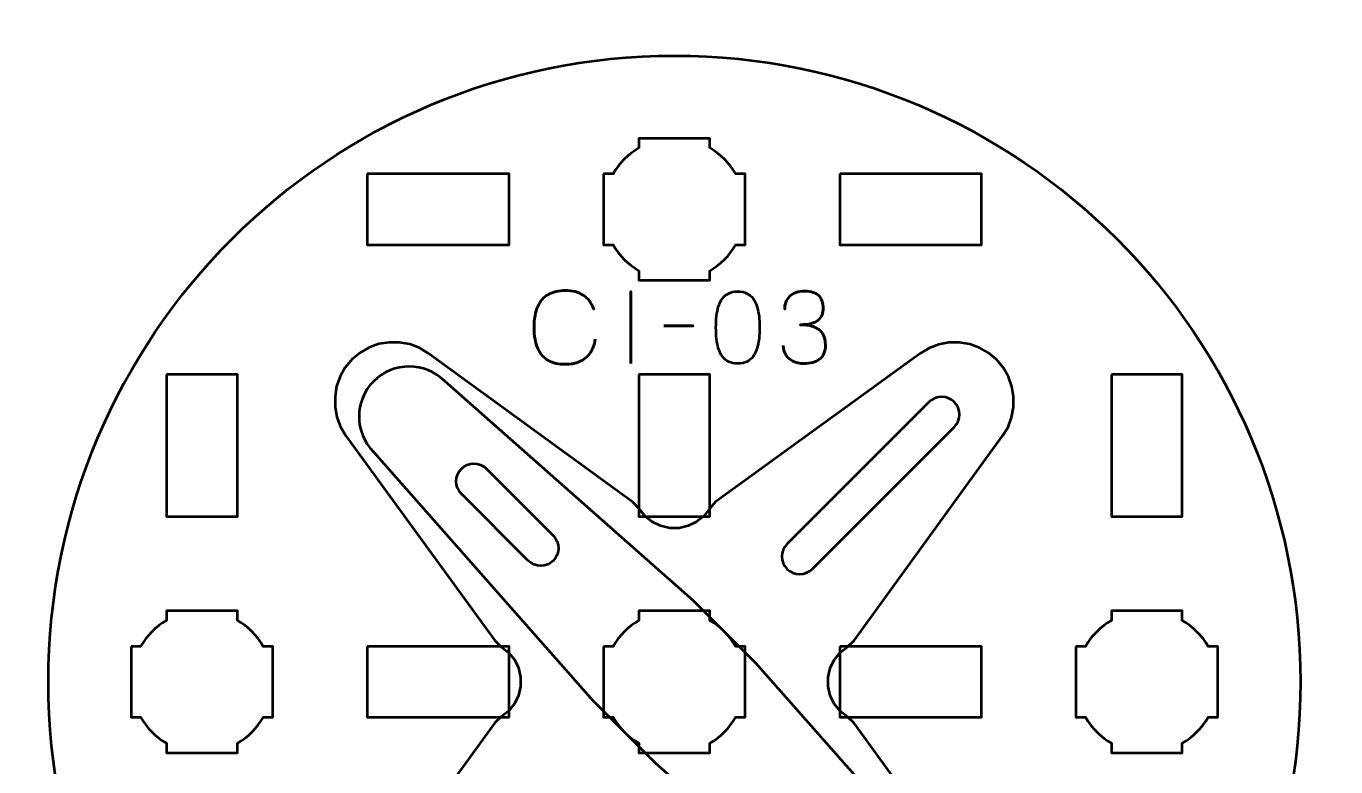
# Model space of a CAD drawing. Header units: centimetres. Extents: x -21 to 0, y -29.7 to 0.
# Drawn here: x -17.14 to -11.6, y -14.81 to -11.67 of the extents above; entities that cross this region are included whole.
import ezdxf

# ---------------------------------------------------------------- set-up
doc = ezdxf.new("R2010")
doc.units = ezdxf.units.CM
doc.header["$MEASUREMENT"] = 0
doc.layers.add('Layer 1', color=7, linetype='Continuous')

msp = doc.modelspace()

# ---------------------------------------------------------------- linework, layer by layer
at = {"layer": 'Layer 1', "color": 3, "lineweight": 53}
msp.add_ellipse((-14.40001, -14.44997), major_axis=(0, 2.65), ratio=1, dxfattribs=at)
at = {"layer": 'Layer 1', "color": 1, "lineweight": 53}
msp.add_open_spline([(-21.00003, -29.19995), (-21.00003, -29.19995), (-21.00003, -2.29992), (-21.00003, -2.29992), (-21.00003, -2.29992), (-21.00003, -2.21709), (-20.93286, -2.14992), (-20.85003, -2.14992), (-20.85003, -2.14992), (-20.7672, -2.14992), (-20.70003, -2.08275), (-20.70003, -1.99992), (-20.70003, -1.99992), (-20.70003, -1.91709), (-20.7672, -1.84992), (-20.85003, -1.84992), (-20.85003, -1.84992), (-20.93286, -1.84992), (-21.00003, -1.78275), (-21.00003, -1.69992), (-21.00003, -1.69992), (-21.00003, -1.61709), (-20.93286, -1.54992), (-20.85003, -1.54992), (-20.85003, -1.54992), (-20.7672, -1.54992), (-20.70003, -1.48275), (-20.70003, -1.39992), (-20.70003, -1.39992), (-20.70003, -1.31709), (-20.7672, -1.24992), (-20.85003, -1.24992), (-20.85003, -1.24992), (-20.93286, -1.24992), (-21.00003, -1.18275), (-21.00003, -1.09992), (-21.00003, -1.09992), (-21.00003, -1.09992), (-21.00003, -0.49992), (-21.00003, -0.49992), (-21.00003, -0.49992), (-21.00003, -0.22295), (-20.77694, 0.00004), (-20.49994, 0.00004), (-20.49994, 0.00004), (-20.49994, 0.00004), (-0.50008, 0.00004), (-0.50008, 0.00004), (-0.50008, 0.00004), (-0.22294, 0.00004), (0.00002, -0.22295), (0.00002, -0.49992), (0.00002, -0.49992), (0.00002, -0.49992), (0.00002, -29.19995), (0.00002, -29.19995), (0.00002, -29.19995), (0.00002, -29.47695), (-0.22294, -29.70004), (-0.50008, -29.70004), (-0.50008, -29.70004), (-0.50008, -29.70004), (-20.49994, -29.70004), (-20.49994, -29.70004), (-20.49994, -29.70004), (-20.77694, -29.70004), (-21.00003, -29.47695), (-21.00003, -29.19995)], degree=3, knots=[0, 0, 0, 0, 0.0588235, 0.0588235, 0.0588235, 0.0588235, 0.1176471, 0.1176471, 0.1176471, 0.1176471, 0.1764706, 0.1764706, 0.1764706, 0.1764706, 0.2352941, 0.2352941, 0.2352941, 0.2352941, 0.2941176, 0.2941176, 0.2941176, 0.2941176, 0.3529412, 0.3529412, 0.3529412, 0.3529412, 0.4117647, 0.4117647, 0.4117647, 0.4117647, 0.4705882, 0.4705882, 0.4705882, 0.4705882, 0.5294118, 0.5294118, 0.5294118, 0.5294118, 0.5882353, 0.5882353, 0.5882353, 0.5882353, 0.6470588, 0.6470588, 0.6470588, 0.6470588, 0.7058824, 0.7058824, 0.7058824, 0.7058824, 0.7647059, 0.7647059, 0.7647059, 0.7647059, 0.8235294, 0.8235294, 0.8235294, 0.8235294, 0.8823529, 0.8823529, 0.8823529, 0.8823529, 0.9411765, 0.9411765, 0.9411765, 0.9411765, 1, 1, 1, 1], dxfattribs=at)
at = {"layer": 'Layer 1', "lineweight": 53}
for points, knots in [([(-14.70001, -12.29991), (-14.70001, -12.29991), (-14.65981, -12.29991), (-14.65981, -12.29991), (-14.65981, -12.29991), (-14.63348, -12.25439), (-14.59552, -12.21646), (-14.55001, -12.19013), (-14.55001, -12.19013), (-14.55001, -12.19013), (-14.55001, -12.14991), (-14.55001, -12.14991), (-14.55001, -12.14991), (-14.55001, -12.14991), (-14.25001, -12.14991), (-14.25001, -12.14991), (-14.25001, -12.14991), (-14.25001, -12.14991), (-14.25001, -12.1901), (-14.25001, -12.1901), (-14.25001, -12.1901), (-14.20448, -12.21643), (-14.16649, -12.25438), (-14.14013, -12.29991), (-14.14013, -12.29991), (-14.14013, -12.29991), (-14.10001, -12.29991), (-14.10001, -12.29991), (-14.10001, -12.29991), (-14.10001, -12.29991), (-14.10001, -12.44533), (-14.10001, -12.44533), (-14.10001, -12.44533), (-14.10001, -12.44533), (-14.09995, -12.44998), (-14.09995, -12.44998), (-14.09995, -12.44998), (-14.09995, -12.44998), (-14.10001, -12.45462), (-14.10001, -12.45462), (-14.10001, -12.45462), (-14.10001, -12.45462), (-14.10001, -12.59991), (-14.10001, -12.59991), (-14.10001, -12.59991), (-14.10001, -12.59991), (-14.14008, -12.59991), (-14.14008, -12.59991), (-14.14008, -12.59991), (-14.16643, -12.64548), (-14.20443, -12.68349), (-14.25001, -12.70985), (-14.25001, -12.70985), (-14.25001, -12.70985), (-14.25001, -12.74991), (-14.25001, -12.74991), (-14.25001, -12.74991), (-14.25001, -12.74991), (-14.39329, -12.74991), (-14.39329, -12.74991), (-14.39329, -12.74991), (-14.39329, -12.74991), (-14.39996, -12.74999), (-14.39996, -12.74999), (-14.39996, -12.74999), (-14.39996, -12.74999), (-14.40664, -12.74991), (-14.40664, -12.74991), (-14.40664, -12.74991), (-14.40664, -12.74991), (-14.55001, -12.74991), (-14.55001, -12.74991), (-14.55001, -12.74991), (-14.55001, -12.74991), (-14.55001, -12.70981), (-14.55001, -12.70981), (-14.55001, -12.70981), (-14.59555, -12.68345), (-14.63353, -12.64546), (-14.65986, -12.59991), (-14.65986, -12.59991), (-14.65986, -12.59991), (-14.70001, -12.59991), (-14.70001, -12.59991), (-14.70001, -12.59991), (-14.70001, -12.59991), (-14.70001, -12.29991), (-14.70001, -12.29991)], [0, 0, 0, 0, 0.0454545, 0.0454545, 0.0454545, 0.0454545, 0.0909091, 0.0909091, 0.0909091, 0.0909091, 0.1363636, 0.1363636, 0.1363636, 0.1363636, 0.1818182, 0.1818182, 0.1818182, 0.1818182, 0.2272727, 0.2272727, 0.2272727, 0.2272727, 0.2727273, 0.2727273, 0.2727273, 0.2727273, 0.3181818, 0.3181818, 0.3181818, 0.3181818, 0.3636364, 0.3636364, 0.3636364, 0.3636364, 0.4090909, 0.4090909, 0.4090909, 0.4090909, 0.4545455, 0.4545455, 0.4545455, 0.4545455, 0.5, 0.5, 0.5, 0.5, 0.5454545, 0.5454545, 0.5454545, 0.5454545, 0.5909091, 0.5909091, 0.5909091, 0.5909091, 0.6363636, 0.6363636, 0.6363636, 0.6363636, 0.6818182, 0.6818182, 0.6818182, 0.6818182, 0.7272727, 0.7272727, 0.7272727, 0.7272727, 0.7727273, 0.7727273, 0.7727273, 0.7727273, 0.8181818, 0.8181818, 0.8181818, 0.8181818, 0.8636364, 0.8636364, 0.8636364, 0.8636364, 0.9090909, 0.9090909, 0.9090909, 0.9090909, 0.9545455, 0.9545455, 0.9545455, 0.9545455, 1, 1, 1, 1]), ([(-15.7, -12.2999), (-15.7, -12.2999), (-15.09999, -12.2999), (-15.09999, -12.2999), (-15.09999, -12.2999), (-15.09999, -12.2999), (-15.09999, -12.5999), (-15.09999, -12.5999), (-15.09999, -12.5999), (-15.09999, -12.5999), (-15.7, -12.5999), (-15.7, -12.5999), (-15.7, -12.5999), (-15.7, -12.5999), (-15.7, -12.2999), (-15.7, -12.2999)], [0, 0, 0, 0, 0.25, 0.25, 0.25, 0.25, 0.5, 0.5, 0.5, 0.5, 0.75, 0.75, 0.75, 0.75, 1, 1, 1, 1]), ([(-13.69993, -12.2999), (-13.69993, -12.2999), (-13.09993, -12.2999), (-13.09993, -12.2999), (-13.09993, -12.2999), (-13.09993, -12.2999), (-13.09993, -12.5999), (-13.09993, -12.5999), (-13.09993, -12.5999), (-13.09993, -12.5999), (-13.69993, -12.5999), (-13.69993, -12.5999), (-13.69993, -12.5999), (-13.69993, -12.5999), (-13.69993, -12.2999), (-13.69993, -12.2999)], [0, 0, 0, 0, 0.25, 0.25, 0.25, 0.25, 0.5, 0.5, 0.5, 0.5, 0.75, 0.75, 0.75, 0.75, 1, 1, 1, 1]), ([(-16.54998, -13.14988), (-16.54998, -13.14988), (-16.24998, -13.14988), (-16.24998, -13.14988), (-16.24998, -13.14988), (-16.24998, -13.14988), (-16.24998, -13.74989), (-16.24998, -13.74989), (-16.24998, -13.74989), (-16.24998, -13.74989), (-16.54998, -13.74989), (-16.54998, -13.74989), (-16.54998, -13.74989), (-16.54998, -13.74989), (-16.54998, -13.14988), (-16.54998, -13.14988)], [0, 0, 0, 0, 0.25, 0.25, 0.25, 0.25, 0.5, 0.5, 0.5, 0.5, 0.75, 0.75, 0.75, 0.75, 1, 1, 1, 1]), ([(-14.55005, -13.14988), (-14.55005, -13.14988), (-14.25005, -13.14988), (-14.25005, -13.14988), (-14.25005, -13.14988), (-14.25005, -13.14988), (-14.25005, -13.74989), (-14.25005, -13.74989), (-14.25005, -13.74989), (-14.25005, -13.74989), (-14.55005, -13.74989), (-14.55005, -13.74989), (-14.55005, -13.74989), (-14.55005, -13.74989), (-14.55005, -13.14988), (-14.55005, -13.14988)], [0, 0, 0, 0, 0.25, 0.25, 0.25, 0.25, 0.5, 0.5, 0.5, 0.5, 0.75, 0.75, 0.75, 0.75, 1, 1, 1, 1]), ([(-12.54995, -13.14988), (-12.54995, -13.14988), (-12.24994, -13.14988), (-12.24994, -13.14988), (-12.24994, -13.14988), (-12.24994, -13.14988), (-12.24994, -13.74989), (-12.24994, -13.74989), (-12.24994, -13.74989), (-12.24994, -13.74989), (-12.54995, -13.74989), (-12.54995, -13.74989), (-12.54995, -13.74989), (-12.54995, -13.74989), (-12.54995, -13.14988), (-12.54995, -13.14988)], [0, 0, 0, 0, 0.25, 0.25, 0.25, 0.25, 0.5, 0.5, 0.5, 0.5, 0.75, 0.75, 0.75, 0.75, 1, 1, 1, 1]), ([(-13.81664, -13.97267), (-13.84592, -14.00195), (-13.89342, -14.00195), (-13.9227, -13.97267), (-13.9227, -13.97267), (-13.95198, -13.94338), (-13.95198, -13.89588), (-13.9227, -13.8666), (-13.9227, -13.8666), (-13.9227, -13.8666), (-13.32166, -13.26556), (-13.32166, -13.26556), (-13.32166, -13.26556), (-13.29238, -13.23628), (-13.24488, -13.23628), (-13.21559, -13.26556), (-13.21559, -13.26556), (-13.18631, -13.29484), (-13.18631, -13.34234), (-13.21559, -13.37163), (-13.21559, -13.37163), (-13.21559, -13.37163), (-13.81664, -13.97267), (-13.81664, -13.97267)], [0, 0, 0, 0, 0.1666667, 0.1666667, 0.1666667, 0.1666667, 0.3333333, 0.3333333, 0.3333333, 0.3333333, 0.5, 0.5, 0.5, 0.5, 0.6666667, 0.6666667, 0.6666667, 0.6666667, 0.8333333, 0.8333333, 0.8333333, 0.8333333, 1, 1, 1, 1]), ([(-15.1955, -13.54841), (-15.22478, -13.51913), (-15.27229, -13.51913), (-15.30157, -13.54841), (-15.30157, -13.54841), (-15.33085, -13.57769), (-15.33085, -13.62519), (-15.30157, -13.65447), (-15.30157, -13.65447), (-15.30157, -13.65447), (-15.01872, -13.93732), (-15.01872, -13.93732), (-15.01872, -13.93732), (-14.98944, -13.9666), (-14.94194, -13.9666), (-14.91266, -13.93732), (-14.91266, -13.93732), (-14.88338, -13.90804), (-14.88338, -13.86053), (-14.91266, -13.83125), (-14.91266, -13.83125), (-14.91266, -13.83125), (-15.1955, -13.54841), (-15.1955, -13.54841)], [0, 0, 0, 0, 0.1666667, 0.1666667, 0.1666667, 0.1666667, 0.3333333, 0.3333333, 0.3333333, 0.3333333, 0.5, 0.5, 0.5, 0.5, 0.6666667, 0.6666667, 0.6666667, 0.6666667, 0.8333333, 0.8333333, 0.8333333, 0.8333333, 1, 1, 1, 1]), ([(-16.70001, -14.29991), (-16.70001, -14.29991), (-16.65981, -14.29991), (-16.65981, -14.29991), (-16.65981, -14.29991), (-16.63348, -14.25439), (-16.59552, -14.21646), (-16.55001, -14.19013), (-16.55001, -14.19013), (-16.55001, -14.19013), (-16.55001, -14.14991), (-16.55001, -14.14991), (-16.55001, -14.14991), (-16.55001, -14.14991), (-16.25001, -14.14991), (-16.25001, -14.14991), (-16.25001, -14.14991), (-16.25001, -14.14991), (-16.25001, -14.1901), (-16.25001, -14.1901), (-16.25001, -14.1901), (-16.20448, -14.21643), (-16.16649, -14.25438), (-16.14013, -14.29991), (-16.14013, -14.29991), (-16.14013, -14.29991), (-16.10001, -14.29991), (-16.10001, -14.29991), (-16.10001, -14.29991), (-16.10001, -14.29991), (-16.10001, -14.44533), (-16.10001, -14.44533), (-16.10001, -14.44533), (-16.10001, -14.44533), (-16.09995, -14.44998), (-16.09995, -14.44998), (-16.09995, -14.44998), (-16.09995, -14.44998), (-16.10001, -14.45462), (-16.10001, -14.45462), (-16.10001, -14.45462), (-16.10001, -14.45462), (-16.10001, -14.59991), (-16.10001, -14.59991), (-16.10001, -14.59991), (-16.10001, -14.59991), (-16.14008, -14.59991), (-16.14008, -14.59991), (-16.14008, -14.59991), (-16.16643, -14.64548), (-16.20443, -14.68349), (-16.25001, -14.70985), (-16.25001, -14.70985), (-16.25001, -14.70985), (-16.25001, -14.74991), (-16.25001, -14.74991), (-16.25001, -14.74991), (-16.25001, -14.74991), (-16.39329, -14.74991), (-16.39329, -14.74991), (-16.39329, -14.74991), (-16.39329, -14.74991), (-16.39996, -14.74999), (-16.39996, -14.74999), (-16.39996, -14.74999), (-16.39996, -14.74999), (-16.40664, -14.74991), (-16.40664, -14.74991), (-16.40664, -14.74991), (-16.40664, -14.74991), (-16.55001, -14.74991), (-16.55001, -14.74991), (-16.55001, -14.74991), (-16.55001, -14.74991), (-16.55001, -14.70981), (-16.55001, -14.70981), (-16.55001, -14.70981), (-16.59555, -14.68345), (-16.63353, -14.64546), (-16.65986, -14.59991), (-16.65986, -14.59991), (-16.65986, -14.59991), (-16.70001, -14.59991), (-16.70001, -14.59991), (-16.70001, -14.59991), (-16.70001, -14.59991), (-16.70001, -14.29991), (-16.70001, -14.29991)], [0, 0, 0, 0, 0.0454545, 0.0454545, 0.0454545, 0.0454545, 0.0909091, 0.0909091, 0.0909091, 0.0909091, 0.1363636, 0.1363636, 0.1363636, 0.1363636, 0.1818182, 0.1818182, 0.1818182, 0.1818182, 0.2272727, 0.2272727, 0.2272727, 0.2272727, 0.2727273, 0.2727273, 0.2727273, 0.2727273, 0.3181818, 0.3181818, 0.3181818, 0.3181818, 0.3636364, 0.3636364, 0.3636364, 0.3636364, 0.4090909, 0.4090909, 0.4090909, 0.4090909, 0.4545455, 0.4545455, 0.4545455, 0.4545455, 0.5, 0.5, 0.5, 0.5, 0.5454545, 0.5454545, 0.5454545, 0.5454545, 0.5909091, 0.5909091, 0.5909091, 0.5909091, 0.6363636, 0.6363636, 0.6363636, 0.6363636, 0.6818182, 0.6818182, 0.6818182, 0.6818182, 0.7272727, 0.7272727, 0.7272727, 0.7272727, 0.7727273, 0.7727273, 0.7727273, 0.7727273, 0.8181818, 0.8181818, 0.8181818, 0.8181818, 0.8636364, 0.8636364, 0.8636364, 0.8636364, 0.9090909, 0.9090909, 0.9090909, 0.9090909, 0.9545455, 0.9545455, 0.9545455, 0.9545455, 1, 1, 1, 1]), ([(-14.70001, -14.29991), (-14.70001, -14.29991), (-14.65981, -14.29991), (-14.65981, -14.29991), (-14.65981, -14.29991), (-14.63348, -14.25439), (-14.59552, -14.21646), (-14.55001, -14.19013), (-14.55001, -14.19013), (-14.55001, -14.19013), (-14.55001, -14.14991), (-14.55001, -14.14991), (-14.55001, -14.14991), (-14.55001, -14.14991), (-14.25001, -14.14991), (-14.25001, -14.14991), (-14.25001, -14.14991), (-14.25001, -14.14991), (-14.25001, -14.1901), (-14.25001, -14.1901), (-14.25001, -14.1901), (-14.20448, -14.21643), (-14.16649, -14.25438), (-14.14013, -14.29991), (-14.14013, -14.29991), (-14.14013, -14.29991), (-14.10001, -14.29991), (-14.10001, -14.29991), (-14.10001, -14.29991), (-14.10001, -14.29991), (-14.10001, -14.44533), (-14.10001, -14.44533), (-14.10001, -14.44533), (-14.10001, -14.44533), (-14.09995, -14.44998), (-14.09995, -14.44998), (-14.09995, -14.44998), (-14.09995, -14.44998), (-14.10001, -14.45462), (-14.10001, -14.45462), (-14.10001, -14.45462), (-14.10001, -14.45462), (-14.10001, -14.59991), (-14.10001, -14.59991), (-14.10001, -14.59991), (-14.10001, -14.59991), (-14.14008, -14.59991), (-14.14008, -14.59991), (-14.14008, -14.59991), (-14.16643, -14.64548), (-14.20443, -14.68349), (-14.25001, -14.70985), (-14.25001, -14.70985), (-14.25001, -14.70985), (-14.25001, -14.74991), (-14.25001, -14.74991), (-14.25001, -14.74991), (-14.25001, -14.74991), (-14.39329, -14.74991), (-14.39329, -14.74991), (-14.39329, -14.74991), (-14.39329, -14.74991), (-14.39996, -14.74999), (-14.39996, -14.74999), (-14.39996, -14.74999), (-14.39996, -14.74999), (-14.40664, -14.74991), (-14.40664, -14.74991), (-14.40664, -14.74991), (-14.40664, -14.74991), (-14.55001, -14.74991), (-14.55001, -14.74991), (-14.55001, -14.74991), (-14.55001, -14.74991), (-14.55001, -14.70981), (-14.55001, -14.70981), (-14.55001, -14.70981), (-14.59555, -14.68345), (-14.63353, -14.64546), (-14.65986, -14.59991), (-14.65986, -14.59991), (-14.65986, -14.59991), (-14.70001, -14.59991), (-14.70001, -14.59991), (-14.70001, -14.59991), (-14.70001, -14.59991), (-14.70001, -14.29991), (-14.70001, -14.29991)], [0, 0, 0, 0, 0.0454545, 0.0454545, 0.0454545, 0.0454545, 0.0909091, 0.0909091, 0.0909091, 0.0909091, 0.1363636, 0.1363636, 0.1363636, 0.1363636, 0.1818182, 0.1818182, 0.1818182, 0.1818182, 0.2272727, 0.2272727, 0.2272727, 0.2272727, 0.2727273, 0.2727273, 0.2727273, 0.2727273, 0.3181818, 0.3181818, 0.3181818, 0.3181818, 0.3636364, 0.3636364, 0.3636364, 0.3636364, 0.4090909, 0.4090909, 0.4090909, 0.4090909, 0.4545455, 0.4545455, 0.4545455, 0.4545455, 0.5, 0.5, 0.5, 0.5, 0.5454545, 0.5454545, 0.5454545, 0.5454545, 0.5909091, 0.5909091, 0.5909091, 0.5909091, 0.6363636, 0.6363636, 0.6363636, 0.6363636, 0.6818182, 0.6818182, 0.6818182, 0.6818182, 0.7272727, 0.7272727, 0.7272727, 0.7272727, 0.7727273, 0.7727273, 0.7727273, 0.7727273, 0.8181818, 0.8181818, 0.8181818, 0.8181818, 0.8636364, 0.8636364, 0.8636364, 0.8636364, 0.9090909, 0.9090909, 0.9090909, 0.9090909, 0.9545455, 0.9545455, 0.9545455, 0.9545455, 1, 1, 1, 1]), ([(-12.70001, -14.29991), (-12.70001, -14.29991), (-12.65981, -14.29991), (-12.65981, -14.29991), (-12.65981, -14.29991), (-12.63348, -14.25439), (-12.59552, -14.21646), (-12.55001, -14.19013), (-12.55001, -14.19013), (-12.55001, -14.19013), (-12.55001, -14.14991), (-12.55001, -14.14991), (-12.55001, -14.14991), (-12.55001, -14.14991), (-12.25001, -14.14991), (-12.25001, -14.14991), (-12.25001, -14.14991), (-12.25001, -14.14991), (-12.25001, -14.1901), (-12.25001, -14.1901), (-12.25001, -14.1901), (-12.20448, -14.21643), (-12.16649, -14.25438), (-12.14013, -14.29991), (-12.14013, -14.29991), (-12.14013, -14.29991), (-12.10001, -14.29991), (-12.10001, -14.29991), (-12.10001, -14.29991), (-12.10001, -14.29991), (-12.10001, -14.44533), (-12.10001, -14.44533), (-12.10001, -14.44533), (-12.10001, -14.44533), (-12.09995, -14.44998), (-12.09995, -14.44998), (-12.09995, -14.44998), (-12.09995, -14.44998), (-12.10001, -14.45462), (-12.10001, -14.45462), (-12.10001, -14.45462), (-12.10001, -14.45462), (-12.10001, -14.59991), (-12.10001, -14.59991), (-12.10001, -14.59991), (-12.10001, -14.59991), (-12.14008, -14.59991), (-12.14008, -14.59991), (-12.14008, -14.59991), (-12.16643, -14.64548), (-12.20443, -14.68349), (-12.25001, -14.70985), (-12.25001, -14.70985), (-12.25001, -14.70985), (-12.25001, -14.74991), (-12.25001, -14.74991), (-12.25001, -14.74991), (-12.25001, -14.74991), (-12.39329, -14.74991), (-12.39329, -14.74991), (-12.39329, -14.74991), (-12.39329, -14.74991), (-12.39996, -14.74999), (-12.39996, -14.74999), (-12.39996, -14.74999), (-12.39996, -14.74999), (-12.40664, -14.74991), (-12.40664, -14.74991), (-12.40664, -14.74991), (-12.40664, -14.74991), (-12.55001, -14.74991), (-12.55001, -14.74991), (-12.55001, -14.74991), (-12.55001, -14.74991), (-12.55001, -14.70981), (-12.55001, -14.70981), (-12.55001, -14.70981), (-12.59555, -14.68345), (-12.63353, -14.64546), (-12.65986, -14.59991), (-12.65986, -14.59991), (-12.65986, -14.59991), (-12.70001, -14.59991), (-12.70001, -14.59991), (-12.70001, -14.59991), (-12.70001, -14.59991), (-12.70001, -14.29991), (-12.70001, -14.29991)], [0, 0, 0, 0, 0.0454545, 0.0454545, 0.0454545, 0.0454545, 0.0909091, 0.0909091, 0.0909091, 0.0909091, 0.1363636, 0.1363636, 0.1363636, 0.1363636, 0.1818182, 0.1818182, 0.1818182, 0.1818182, 0.2272727, 0.2272727, 0.2272727, 0.2272727, 0.2727273, 0.2727273, 0.2727273, 0.2727273, 0.3181818, 0.3181818, 0.3181818, 0.3181818, 0.3636364, 0.3636364, 0.3636364, 0.3636364, 0.4090909, 0.4090909, 0.4090909, 0.4090909, 0.4545455, 0.4545455, 0.4545455, 0.4545455, 0.5, 0.5, 0.5, 0.5, 0.5454545, 0.5454545, 0.5454545, 0.5454545, 0.5909091, 0.5909091, 0.5909091, 0.5909091, 0.6363636, 0.6363636, 0.6363636, 0.6363636, 0.6818182, 0.6818182, 0.6818182, 0.6818182, 0.7272727, 0.7272727, 0.7272727, 0.7272727, 0.7727273, 0.7727273, 0.7727273, 0.7727273, 0.8181818, 0.8181818, 0.8181818, 0.8181818, 0.8636364, 0.8636364, 0.8636364, 0.8636364, 0.9090909, 0.9090909, 0.9090909, 0.9090909, 0.9545455, 0.9545455, 0.9545455, 0.9545455, 1, 1, 1, 1]), ([(-15.7, -14.29983), (-15.7, -14.29983), (-15.09999, -14.29983), (-15.09999, -14.29983), (-15.09999, -14.29983), (-15.09999, -14.29983), (-15.09999, -14.59983), (-15.09999, -14.59983), (-15.09999, -14.59983), (-15.09999, -14.59983), (-15.7, -14.59983), (-15.7, -14.59983), (-15.7, -14.59983), (-15.7, -14.59983), (-15.7, -14.29983), (-15.7, -14.29983)], [0, 0, 0, 0, 0.25, 0.25, 0.25, 0.25, 0.5, 0.5, 0.5, 0.5, 0.75, 0.75, 0.75, 0.75, 1, 1, 1, 1]), ([(-13.69993, -14.29983), (-13.69993, -14.29983), (-13.09993, -14.29983), (-13.09993, -14.29983), (-13.09993, -14.29983), (-13.09993, -14.29983), (-13.09993, -14.59983), (-13.09993, -14.59983), (-13.09993, -14.59983), (-13.09993, -14.59983), (-13.69993, -14.59983), (-13.69993, -14.59983), (-13.69993, -14.59983), (-13.69993, -14.59983), (-13.69993, -14.29983), (-13.69993, -14.29983)], [0, 0, 0, 0, 0.25, 0.25, 0.25, 0.25, 0.5, 0.5, 0.5, 0.5, 0.75, 0.75, 0.75, 0.75, 1, 1, 1, 1])]:
    msp.add_open_spline(points, degree=3, knots=knots, dxfattribs=at)
at = {"layer": 'Layer 1', "color": 5, "lineweight": 53}
for points, knots in [([(-14.73486, -13.0003), (-14.73938, -13.0245), (-14.74728, -13.04447), (-14.75836, -13.06013), (-14.75836, -13.06013), (-14.7695, -13.07573), (-14.78376, -13.0873), (-14.80111, -13.09485), (-14.80111, -13.09485), (-14.8184, -13.1024), (-14.83872, -13.10621), (-14.86186, -13.10614), (-14.86186, -13.10614), (-14.89001, -13.10621), (-14.91393, -13.10077), (-14.93355, -13.0897), (-14.93355, -13.0897), (-14.95316, -13.07869), (-14.96812, -13.06169), (-14.97842, -13.03862), (-14.97842, -13.03862), (-14.98872, -13.01554), (-14.99387, -12.98598), (-14.99394, -12.94993), (-14.99394, -12.94993), (-14.99387, -12.91402), (-14.98872, -12.88452), (-14.97842, -12.86145), (-14.97842, -12.86145), (-14.96812, -12.83838), (-14.95316, -12.82131), (-14.93355, -12.81023), (-14.93355, -12.81023), (-14.91393, -12.79915), (-14.89001, -12.79365), (-14.86186, -12.79372), (-14.86186, -12.79372), (-14.83173, -12.79365), (-14.80648, -12.80007), (-14.78616, -12.81298), (-14.78616, -12.81298), (-14.76591, -12.82589), (-14.75102, -12.84586), (-14.74164, -12.87288), (-14.74164, -12.87288), (-14.75102, -12.84586), (-14.76591, -12.82589), (-14.78616, -12.81298), (-14.78616, -12.81298), (-14.80648, -12.80007), (-14.83173, -12.79365), (-14.86186, -12.79372), (-14.86186, -12.79372), (-14.89001, -12.79365), (-14.91393, -12.79915), (-14.93355, -12.81023), (-14.93355, -12.81023), (-14.95316, -12.82131), (-14.96812, -12.83838), (-14.97842, -12.86145), (-14.97842, -12.86145), (-14.98872, -12.88452), (-14.99387, -12.91402), (-14.99394, -12.94993), (-14.99394, -12.94993), (-14.99387, -12.98598), (-14.98872, -13.01554), (-14.97842, -13.03862), (-14.97842, -13.03862), (-14.96812, -13.06169), (-14.95316, -13.07869), (-14.93355, -13.0897), (-14.93355, -13.0897), (-14.91393, -13.10077), (-14.89001, -13.10621), (-14.86186, -13.10614), (-14.86186, -13.10614), (-14.83872, -13.10621), (-14.8184, -13.1024), (-14.80111, -13.09485), (-14.80111, -13.09485), (-14.78376, -13.0873), (-14.7695, -13.07573), (-14.75836, -13.06013), (-14.75836, -13.06013), (-14.74728, -13.04447), (-14.73938, -13.0245), (-14.73486, -13.0003)], [0, 0, 0, 0, 0.0454545, 0.0454545, 0.0454545, 0.0454545, 0.0909091, 0.0909091, 0.0909091, 0.0909091, 0.1363636, 0.1363636, 0.1363636, 0.1363636, 0.1818182, 0.1818182, 0.1818182, 0.1818182, 0.2272727, 0.2272727, 0.2272727, 0.2272727, 0.2727273, 0.2727273, 0.2727273, 0.2727273, 0.3181818, 0.3181818, 0.3181818, 0.3181818, 0.3636364, 0.3636364, 0.3636364, 0.3636364, 0.4090909, 0.4090909, 0.4090909, 0.4090909, 0.4545455, 0.4545455, 0.4545455, 0.4545455, 0.5, 0.5, 0.5, 0.5, 0.5454545, 0.5454545, 0.5454545, 0.5454545, 0.5909091, 0.5909091, 0.5909091, 0.5909091, 0.6363636, 0.6363636, 0.6363636, 0.6363636, 0.6818182, 0.6818182, 0.6818182, 0.6818182, 0.7272727, 0.7272727, 0.7272727, 0.7272727, 0.7727273, 0.7727273, 0.7727273, 0.7727273, 0.8181818, 0.8181818, 0.8181818, 0.8181818, 0.8636364, 0.8636364, 0.8636364, 0.8636364, 0.9090909, 0.9090909, 0.9090909, 0.9090909, 0.9545455, 0.9545455, 0.9545455, 0.9545455, 1, 1, 1, 1]), ([(-14.585, -13.10275), (-14.585, -13.10275), (-14.585, -12.79753), (-14.585, -12.79753), (-14.585, -12.79753), (-14.585, -12.79753), (-14.585, -13.10275), (-14.585, -13.10275)], [0, 0, 0, 0, 0.5, 0.5, 0.5, 0.5, 1, 1, 1, 1]), ([(-14.13161, -13.10275), (-14.1168, -13.10268), (-14.10403, -13.10007), (-14.09337, -13.09499), (-14.09337, -13.09499), (-14.08279, -13.08991), (-14.07397, -13.08264), (-14.06692, -13.0734), (-14.06692, -13.0734), (-14.05993, -13.06409), (-14.05443, -13.05308), (-14.05034, -13.04038), (-14.05034, -13.04038), (-14.04631, -13.02768), (-14.04342, -13.01378), (-14.0418, -12.99854), (-14.0418, -12.99854), (-14.0401, -12.9833), (-14.03926, -12.96728), (-14.03933, -12.95035), (-14.03933, -12.95035), (-14.03926, -12.93349), (-14.0401, -12.91747), (-14.0418, -12.9023), (-14.0418, -12.9023), (-14.04342, -12.88713), (-14.04631, -12.87316), (-14.05034, -12.86046), (-14.05034, -12.86046), (-14.05443, -12.84783), (-14.05993, -12.83683), (-14.06692, -12.82744), (-14.06692, -12.82744), (-14.07397, -12.81813), (-14.08279, -12.81086), (-14.09337, -12.80578), (-14.09337, -12.80578), (-14.10403, -12.80063), (-14.1168, -12.79802), (-14.13161, -12.79795), (-14.13161, -12.79795), (-14.14643, -12.79802), (-14.1592, -12.80063), (-14.16986, -12.80578), (-14.16986, -12.80578), (-14.18044, -12.81086), (-14.18926, -12.81813), (-14.19631, -12.82744), (-14.19631, -12.82744), (-14.2033, -12.83683), (-14.2088, -12.84783), (-14.21289, -12.86046), (-14.21289, -12.86046), (-14.21692, -12.87316), (-14.21981, -12.88713), (-14.22143, -12.9023), (-14.22143, -12.9023), (-14.22312, -12.91747), (-14.22397, -12.93349), (-14.2239, -12.95035), (-14.2239, -12.95035), (-14.22397, -12.96728), (-14.22312, -12.9833), (-14.22143, -12.99854), (-14.22143, -12.99854), (-14.21981, -13.01378), (-14.21692, -13.02768), (-14.21289, -13.04038), (-14.21289, -13.04038), (-14.2088, -13.05308), (-14.2033, -13.06409), (-14.19631, -13.0734), (-14.19631, -13.0734), (-14.18926, -13.08264), (-14.18044, -13.08991), (-14.16986, -13.09499), (-14.16986, -13.09499), (-14.1592, -13.10007), (-14.14643, -13.10268), (-14.13161, -13.10275)], [0, 0, 0, 0, 0.05, 0.05, 0.05, 0.05, 0.1, 0.1, 0.1, 0.1, 0.15, 0.15, 0.15, 0.15, 0.2, 0.2, 0.2, 0.2, 0.25, 0.25, 0.25, 0.25, 0.3, 0.3, 0.3, 0.3, 0.35, 0.35, 0.35, 0.35, 0.4, 0.4, 0.4, 0.4, 0.45, 0.45, 0.45, 0.45, 0.5, 0.5, 0.5, 0.5, 0.55, 0.55, 0.55, 0.55, 0.6, 0.6, 0.6, 0.6, 0.65, 0.65, 0.65, 0.65, 0.7, 0.7, 0.7, 0.7, 0.75, 0.75, 0.75, 0.75, 0.8, 0.8, 0.8, 0.8, 0.85, 0.85, 0.85, 0.85, 0.9, 0.9, 0.9, 0.9, 0.95, 0.95, 0.95, 0.95, 1, 1, 1, 1]), ([(-14.13161, -13.10275), (-14.1168, -13.10268), (-14.10403, -13.10007), (-14.09337, -13.09499), (-14.09337, -13.09499), (-14.08279, -13.08991), (-14.07397, -13.08264), (-14.06692, -13.0734), (-14.06692, -13.0734), (-14.05993, -13.06409), (-14.05443, -13.05308), (-14.05034, -13.04038), (-14.05034, -13.04038), (-14.04631, -13.02768), (-14.04342, -13.01378), (-14.0418, -12.99854), (-14.0418, -12.99854), (-14.0401, -12.9833), (-14.03926, -12.96728), (-14.03933, -12.95035), (-14.03933, -12.95035), (-14.03926, -12.93349), (-14.0401, -12.91747), (-14.0418, -12.9023), (-14.0418, -12.9023), (-14.04342, -12.88713), (-14.04631, -12.87316), (-14.05034, -12.86046), (-14.05034, -12.86046), (-14.05443, -12.84783), (-14.05993, -12.83683), (-14.06692, -12.82744), (-14.06692, -12.82744), (-14.07397, -12.81813), (-14.08279, -12.81086), (-14.09337, -12.80578), (-14.09337, -12.80578), (-14.10403, -12.80063), (-14.1168, -12.79802), (-14.13161, -12.79795), (-14.13161, -12.79795), (-14.14643, -12.79802), (-14.1592, -12.80063), (-14.16986, -12.80578), (-14.16986, -12.80578), (-14.18044, -12.81086), (-14.18926, -12.81813), (-14.19631, -12.82744), (-14.19631, -12.82744), (-14.2033, -12.83683), (-14.2088, -12.84783), (-14.21289, -12.86046), (-14.21289, -12.86046), (-14.21692, -12.87316), (-14.21981, -12.88713), (-14.22143, -12.9023), (-14.22143, -12.9023), (-14.22312, -12.91747), (-14.22397, -12.93349), (-14.2239, -12.95035), (-14.2239, -12.95035), (-14.22397, -12.96728), (-14.22312, -12.9833), (-14.22143, -12.99854), (-14.22143, -12.99854), (-14.21981, -13.01378), (-14.21692, -13.02768), (-14.21289, -13.04038), (-14.21289, -13.04038), (-14.2088, -13.05308), (-14.2033, -13.06409), (-14.19631, -13.0734), (-14.19631, -13.0734), (-14.18926, -13.08264), (-14.18044, -13.08991), (-14.16986, -13.09499), (-14.16986, -13.09499), (-14.1592, -13.10007), (-14.14643, -13.10268), (-14.13161, -13.10275)], [0, 0, 0, 0, 0.05, 0.05, 0.05, 0.05, 0.1, 0.1, 0.1, 0.1, 0.15, 0.15, 0.15, 0.15, 0.2, 0.2, 0.2, 0.2, 0.25, 0.25, 0.25, 0.25, 0.3, 0.3, 0.3, 0.3, 0.35, 0.35, 0.35, 0.35, 0.4, 0.4, 0.4, 0.4, 0.45, 0.45, 0.45, 0.45, 0.5, 0.5, 0.5, 0.5, 0.55, 0.55, 0.55, 0.55, 0.6, 0.6, 0.6, 0.6, 0.65, 0.65, 0.65, 0.65, 0.7, 0.7, 0.7, 0.7, 0.75, 0.75, 0.75, 0.75, 0.8, 0.8, 0.8, 0.8, 0.85, 0.85, 0.85, 0.85, 0.9, 0.9, 0.9, 0.9, 0.95, 0.95, 0.95, 0.95, 1, 1, 1, 1]), ([(-13.939, -13.02613), (-13.93893, -13.04137), (-13.9354, -13.05463), (-13.92842, -13.06613), (-13.92842, -13.06613), (-13.92143, -13.07756), (-13.91148, -13.08652), (-13.8985, -13.09294), (-13.8985, -13.09294), (-13.88552, -13.09936), (-13.86993, -13.10261), (-13.85179, -13.10275), (-13.85179, -13.10275), (-13.83818, -13.10275), (-13.82583, -13.10134), (-13.81461, -13.09838), (-13.81461, -13.09838), (-13.80346, -13.09541), (-13.79387, -13.09083), (-13.78575, -13.08455), (-13.78575, -13.08455), (-13.77764, -13.07827), (-13.77143, -13.07015), (-13.76699, -13.06028), (-13.76699, -13.06028), (-13.76261, -13.05033), (-13.76043, -13.0384), (-13.76036, -13.02443), (-13.76036, -13.02443), (-13.76028, -13.00581), (-13.76409, -12.99007), (-13.77164, -12.9773), (-13.77164, -12.9773), (-13.77919, -12.96453), (-13.79091, -12.95494), (-13.80664, -12.94838), (-13.80664, -12.94838), (-13.82237, -12.94181), (-13.84255, -12.9385), (-13.86703, -12.9385), (-13.86703, -12.9385), (-13.84876, -12.93857), (-13.83345, -12.93688), (-13.82096, -12.93342), (-13.82096, -12.93342), (-13.80854, -12.92996), (-13.7986, -12.92509), (-13.79112, -12.91874), (-13.79112, -12.91874), (-13.78364, -12.91246), (-13.77821, -12.90498), (-13.77496, -12.89638), (-13.77496, -12.89638), (-13.77164, -12.88784), (-13.77002, -12.87846), (-13.77009, -12.86823), (-13.77009, -12.86823), (-13.77002, -12.85799), (-13.77143, -12.84854), (-13.77425, -12.83979), (-13.77425, -12.83979), (-13.77701, -12.83104), (-13.78152, -12.82335), (-13.78766, -12.81679), (-13.78766, -12.81679), (-13.7938, -12.81023), (-13.80191, -12.80508), (-13.81186, -12.80141), (-13.81186, -12.80141), (-13.82188, -12.79774), (-13.83409, -12.79591), (-13.84841, -12.79584), (-13.84841, -12.79584), (-13.86266, -12.79591), (-13.87515, -12.79802), (-13.88573, -12.80212), (-13.88573, -12.80212), (-13.89639, -12.80621), (-13.90513, -12.81178), (-13.91219, -12.81891), (-13.91219, -12.81891), (-13.91917, -12.82603), (-13.9244, -12.83415), (-13.92785, -12.84332), (-13.92785, -12.84332), (-13.93138, -12.85249), (-13.93307, -12.86223), (-13.93307, -12.87246), (-13.93307, -12.87246), (-13.93307, -12.86223), (-13.93138, -12.85249), (-13.92785, -12.84332), (-13.92785, -12.84332), (-13.9244, -12.83415), (-13.91917, -12.82603), (-13.91219, -12.81891), (-13.91219, -12.81891), (-13.90513, -12.81178), (-13.89639, -12.80621), (-13.88573, -12.80212), (-13.88573, -12.80212), (-13.87515, -12.79802), (-13.86266, -12.79591), (-13.84841, -12.79584), (-13.84841, -12.79584), (-13.83409, -12.79591), (-13.82188, -12.79774), (-13.81186, -12.80141), (-13.81186, -12.80141), (-13.80191, -12.80508), (-13.7938, -12.81023), (-13.78766, -12.81679), (-13.78766, -12.81679), (-13.78152, -12.82335), (-13.77701, -12.83104), (-13.77425, -12.83979), (-13.77425, -12.83979), (-13.77143, -12.84854), (-13.77002, -12.85799), (-13.77009, -12.86823), (-13.77009, -12.86823), (-13.77002, -12.87846), (-13.77164, -12.88784), (-13.77496, -12.89638), (-13.77496, -12.89638), (-13.77821, -12.90498), (-13.78364, -12.91246), (-13.79112, -12.91874), (-13.79112, -12.91874), (-13.7986, -12.92509), (-13.80854, -12.92996), (-13.82096, -12.93342), (-13.82096, -12.93342), (-13.83345, -12.93688), (-13.84876, -12.93857), (-13.86703, -12.9385), (-13.86703, -12.9385), (-13.84255, -12.9385), (-13.82237, -12.94181), (-13.80664, -12.94838), (-13.80664, -12.94838), (-13.79091, -12.95494), (-13.77919, -12.96453), (-13.77164, -12.9773), (-13.77164, -12.9773), (-13.76409, -12.99007), (-13.76028, -13.00581), (-13.76036, -13.02443), (-13.76036, -13.02443), (-13.76043, -13.0384), (-13.76261, -13.05033), (-13.76699, -13.06028), (-13.76699, -13.06028), (-13.77143, -13.07015), (-13.77764, -13.07827), (-13.78575, -13.08455), (-13.78575, -13.08455), (-13.79387, -13.09083), (-13.80346, -13.09541), (-13.81461, -13.09838), (-13.81461, -13.09838), (-13.82583, -13.10134), (-13.83818, -13.10275), (-13.85179, -13.10275), (-13.85179, -13.10275), (-13.86993, -13.10261), (-13.88552, -13.09936), (-13.8985, -13.09294), (-13.8985, -13.09294), (-13.91148, -13.08652), (-13.92143, -13.07756), (-13.92842, -13.06613), (-13.92842, -13.06613), (-13.9354, -13.05463), (-13.93893, -13.04137), (-13.939, -13.02613)], [0, 0, 0, 0, 0.0227273, 0.0227273, 0.0227273, 0.0227273, 0.0454545, 0.0454545, 0.0454545, 0.0454545, 0.0681818, 0.0681818, 0.0681818, 0.0681818, 0.0909091, 0.0909091, 0.0909091, 0.0909091, 0.1136364, 0.1136364, 0.1136364, 0.1136364, 0.1363636, 0.1363636, 0.1363636, 0.1363636, 0.1590909, 0.1590909, 0.1590909, 0.1590909, 0.1818182, 0.1818182, 0.1818182, 0.1818182, 0.2045455, 0.2045455, 0.2045455, 0.2045455, 0.2272727, 0.2272727, 0.2272727, 0.2272727, 0.25, 0.25, 0.25, 0.25, 0.2727273, 0.2727273, 0.2727273, 0.2727273, 0.2954545, 0.2954545, 0.2954545, 0.2954545, 0.3181818, 0.3181818, 0.3181818, 0.3181818, 0.3409091, 0.3409091, 0.3409091, 0.3409091, 0.3636364, 0.3636364, 0.3636364, 0.3636364, 0.3863636, 0.3863636, 0.3863636, 0.3863636, 0.4090909, 0.4090909, 0.4090909, 0.4090909, 0.4318182, 0.4318182, 0.4318182, 0.4318182, 0.4545455, 0.4545455, 0.4545455, 0.4545455, 0.4772727, 0.4772727, 0.4772727, 0.4772727, 0.5, 0.5, 0.5, 0.5, 0.5227273, 0.5227273, 0.5227273, 0.5227273, 0.5454545, 0.5454545, 0.5454545, 0.5454545, 0.5681818, 0.5681818, 0.5681818, 0.5681818, 0.5909091, 0.5909091, 0.5909091, 0.5909091, 0.6136364, 0.6136364, 0.6136364, 0.6136364, 0.6363636, 0.6363636, 0.6363636, 0.6363636, 0.6590909, 0.6590909, 0.6590909, 0.6590909, 0.6818182, 0.6818182, 0.6818182, 0.6818182, 0.7045455, 0.7045455, 0.7045455, 0.7045455, 0.7272727, 0.7272727, 0.7272727, 0.7272727, 0.75, 0.75, 0.75, 0.75, 0.7727273, 0.7727273, 0.7727273, 0.7727273, 0.7954545, 0.7954545, 0.7954545, 0.7954545, 0.8181818, 0.8181818, 0.8181818, 0.8181818, 0.8409091, 0.8409091, 0.8409091, 0.8409091, 0.8636364, 0.8636364, 0.8636364, 0.8636364, 0.8863636, 0.8863636, 0.8863636, 0.8863636, 0.9090909, 0.9090909, 0.9090909, 0.9090909, 0.9318182, 0.9318182, 0.9318182, 0.9318182, 0.9545455, 0.9545455, 0.9545455, 0.9545455, 0.9772727, 0.9772727, 0.9772727, 0.9772727, 1, 1, 1, 1]), ([(-14.44403, -12.94315), (-14.44403, -12.94315), (-14.32084, -12.94315), (-14.32084, -12.94315), (-14.32084, -12.94315), (-14.32084, -12.94315), (-14.44403, -12.94315), (-14.44403, -12.94315)], [0, 0, 0, 0, 0.5, 0.5, 0.5, 0.5, 1, 1, 1, 1]), ([(-15.44127, -13.05977), (-15.44127, -13.05977), (-14.57533, -13.68934), (-14.57533, -13.68934), (-14.57533, -13.68934), (-14.57533, -13.68934), (-14.54844, -13.71735), (-14.54844, -13.71735), (-14.54844, -13.71735), (-14.54844, -13.71735), (-14.52436, -13.74816), (-14.52436, -13.74816), (-14.52436, -13.74816), (-14.52436, -13.74816), (-14.49411, -13.7728), (-14.49411, -13.7728), (-14.49411, -13.7728), (-14.49411, -13.7728), (-14.45883, -13.79016), (-14.45883, -13.79016), (-14.45883, -13.79016), (-14.45883, -13.79016), (-14.41961, -13.79913), (-14.41961, -13.79913), (-14.41961, -13.79913), (-14.41961, -13.79913), (-14.3804, -13.79912), (-14.3804, -13.79912), (-14.3804, -13.79912), (-14.3804, -13.79912), (-14.34232, -13.79016), (-14.34232, -13.79016), (-14.34232, -13.79016), (-14.34232, -13.79016), (-14.30647, -13.77335), (-14.30647, -13.77335), (-14.30647, -13.77335), (-14.30647, -13.77335), (-14.27566, -13.74815), (-14.27566, -13.74815), (-14.27566, -13.74815), (-14.27566, -13.74815), (-14.25159, -13.71735), (-14.25159, -13.71735), (-14.25159, -13.71735), (-14.25159, -13.71735), (-14.22526, -13.68878), (-14.22526, -13.68878), (-14.22526, -13.68878), (-14.22526, -13.68878), (-13.35931, -13.06033), (-13.35931, -13.06033), (-13.35931, -13.06033), (-13.35931, -13.06033), (-13.32178, -13.03736), (-13.32178, -13.03736), (-13.32178, -13.03736), (-13.32178, -13.03736), (-13.2809, -13.02225), (-13.2809, -13.02225), (-13.2809, -13.02225), (-13.2809, -13.02225), (-13.23776, -13.01384), (-13.23776, -13.01384), (-13.23776, -13.01384), (-13.23776, -13.01384), (-13.19352, -13.01328), (-13.19352, -13.01328), (-13.19352, -13.01328), (-13.19352, -13.01328), (-13.14983, -13.02112), (-13.14983, -13.02112), (-13.14983, -13.02112), (-13.14983, -13.02112), (-13.10838, -13.03569), (-13.10838, -13.03569), (-13.10838, -13.03569), (-13.10838, -13.03569), (-13.06974, -13.05753), (-13.06974, -13.05753), (-13.06974, -13.05753), (-13.06974, -13.05753), (-13.03613, -13.08553), (-13.03613, -13.08553), (-13.03613, -13.08553), (-13.03613, -13.08553), (-13.00756, -13.1197), (-13.00756, -13.1197), (-13.00756, -13.1197), (-13.00756, -13.1197), (-12.98572, -13.15835), (-12.98572, -13.15835), (-12.98572, -13.15835), (-12.98572, -13.15835), (-12.97115, -13.19979), (-12.97115, -13.19979), (-12.97115, -13.19979), (-12.97115, -13.19979), (-12.96387, -13.24293), (-12.96387, -13.24293), (-12.96387, -13.24293), (-12.96387, -13.24293), (-12.96443, -13.28717), (-12.96443, -13.28717), (-12.96443, -13.28717), (-12.96443, -13.28717), (-12.97228, -13.33087), (-12.97228, -13.33087), (-12.97228, -13.33087), (-12.97228, -13.33087), (-12.98739, -13.37175), (-12.98739, -13.37175), (-12.98739, -13.37175), (-12.98739, -13.37175), (-13.01036, -13.40928), (-13.01036, -13.40928), (-13.01036, -13.40928), (-13.01036, -13.40928), (-13.63937, -14.27467), (-13.63937, -14.27467), (-13.63937, -14.27467), (-13.63937, -14.27467), (-13.66739, -14.30155), (-13.66739, -14.30155), (-13.66739, -14.30155), (-13.66739, -14.30155), (-13.69818, -14.32563), (-13.69818, -14.32563), (-13.69818, -14.32563), (-13.69818, -14.32563), (-13.72338, -14.35644), (-13.72338, -14.35644), (-13.72338, -14.35644), (-13.72338, -14.35644), (-13.74019, -14.39229), (-13.74019, -14.39229), (-13.74019, -14.39229), (-13.74019, -14.39229), (-13.74915, -14.43036), (-13.74915, -14.43036), (-13.74915, -14.43036), (-13.74915, -14.43036), (-13.74916, -14.46958), (-13.74916, -14.46958), (-13.74916, -14.46958), (-13.74916, -14.46958), (-13.74076, -14.50823), (-13.74076, -14.50823), (-13.74076, -14.50823), (-13.74076, -14.50823), (-13.72339, -14.54352), (-13.72339, -14.54352), (-13.72339, -14.54352), (-13.72339, -14.54352), (-13.69819, -14.57433), (-13.69819, -14.57433), (-13.69819, -14.57433), (-13.69819, -14.57433), (-13.66738, -14.59841), (-13.66738, -14.59841), (-13.66738, -14.59841), (-13.66738, -14.59841), (-13.63937, -14.62529), (-13.63937, -14.62529), (-13.63937, -14.62529), (-13.63937, -14.62529), (-13.01037, -15.49067), (-13.01037, -15.49067), (-13.01037, -15.49067), (-13.01037, -15.49067), (-12.98741, -15.52819), (-12.98741, -15.52819), (-12.98741, -15.52819), (-12.98741, -15.52819), (-12.97172, -15.56963), (-12.97172, -15.56963), (-12.97172, -15.56963), (-12.97172, -15.56963), (-12.96389, -15.61333), (-12.96389, -15.61333), (-12.96389, -15.61333), (-12.96389, -15.61333), (-12.96333, -15.65757), (-12.96333, -15.65757), (-12.96333, -15.65757), (-12.96333, -15.65757), (-12.9706, -15.7007), (-12.9706, -15.7007), (-12.9706, -15.7007), (-12.9706, -15.7007), (-12.98517, -15.74215), (-12.98517, -15.74215), (-12.98517, -15.74215), (-12.98517, -15.74215), (-13.00701, -15.7808), (-13.00701, -15.7808), (-13.00701, -15.7808), (-13.00701, -15.7808), (-13.03501, -15.81441), (-13.03501, -15.81441), (-13.03501, -15.81441), (-13.03501, -15.81441), (-13.06918, -15.84297), (-13.06918, -15.84297), (-13.06918, -15.84297), (-13.06918, -15.84297), (-13.10784, -15.86482), (-13.10784, -15.86482), (-13.10784, -15.86482), (-13.10784, -15.86482), (-13.14929, -15.87939), (-13.14929, -15.87939), (-13.14929, -15.87939), (-13.14929, -15.87939), (-13.19241, -15.88666), (-13.19241, -15.88666), (-13.19241, -15.88666), (-13.19241, -15.88666), (-13.23666, -15.8861), (-13.23666, -15.8861), (-13.23666, -15.8861), (-13.23666, -15.8861), (-13.28035, -15.87827), (-13.28035, -15.87827), (-13.28035, -15.87827), (-13.28035, -15.87827), (-13.3218, -15.86258), (-13.3218, -15.86258), (-13.3218, -15.86258), (-13.3218, -15.86258), (-13.35932, -15.83962), (-13.35932, -15.83962), (-13.35932, -15.83962), (-13.35932, -15.83962), (-14.22469, -15.21061), (-14.22469, -15.21061), (-14.22469, -15.21061), (-14.22469, -15.21061), (-14.25158, -15.18261), (-14.25158, -15.18261), (-14.25158, -15.18261), (-14.25158, -15.18261), (-14.27566, -15.1518), (-14.27566, -15.1518), (-14.27566, -15.1518), (-14.27566, -15.1518), (-14.30647, -15.1266), (-14.30647, -15.1266), (-14.30647, -15.1266), (-14.30647, -15.1266), (-14.34176, -15.10923), (-14.34176, -15.10923), (-14.34176, -15.10923), (-14.34176, -15.10923), (-14.38041, -15.10083), (-14.38041, -15.10083), (-14.38041, -15.10083), (-14.38041, -15.10083), (-14.41962, -15.10083), (-14.41962, -15.10083), (-14.41962, -15.10083), (-14.41962, -15.10083), (-14.4577, -15.1098), (-14.4577, -15.1098), (-14.4577, -15.1098), (-14.4577, -15.1098), (-14.49355, -15.1266), (-14.49355, -15.1266), (-14.49355, -15.1266), (-14.49355, -15.1266), (-14.52436, -15.15181), (-14.52436, -15.15181), (-14.52436, -15.15181), (-14.52436, -15.15181), (-14.54844, -15.18261), (-14.54844, -15.18261), (-14.54844, -15.18261), (-14.54844, -15.18261), (-14.57476, -15.21006), (-14.57476, -15.21006), (-14.57476, -15.21006), (-14.57476, -15.21006), (-15.4407, -15.83962), (-15.4407, -15.83962), (-15.4407, -15.83962), (-15.4407, -15.83962), (-15.47822, -15.86258), (-15.47822, -15.86258), (-15.47822, -15.86258), (-15.47822, -15.86258), (-15.51912, -15.87771), (-15.51912, -15.87771), (-15.51912, -15.87771), (-15.51912, -15.87771), (-15.56281, -15.88554), (-15.56281, -15.88554), (-15.56281, -15.88554), (-15.56281, -15.88554), (-15.60705, -15.88611), (-15.60705, -15.88611), (-15.60705, -15.88611), (-15.60705, -15.88611), (-15.65018, -15.87883), (-15.65018, -15.87883), (-15.65018, -15.87883), (-15.65018, -15.87883), (-15.69162, -15.86426), (-15.69162, -15.86426), (-15.69162, -15.86426), (-15.69162, -15.86426), (-15.73028, -15.84242), (-15.73028, -15.84242), (-15.73028, -15.84242), (-15.73028, -15.84242), (-15.76445, -15.81385), (-15.76445, -15.81385), (-15.76445, -15.81385), (-15.76445, -15.81385), (-15.79245, -15.78024), (-15.79245, -15.78024), (-15.79245, -15.78024), (-15.79245, -15.78024), (-15.81428, -15.7416), (-15.81428, -15.7416), (-15.81428, -15.7416), (-15.81428, -15.7416), (-15.82886, -15.70015), (-15.82886, -15.70015), (-15.82886, -15.70015), (-15.82886, -15.70015), (-15.8367, -15.65646), (-15.8367, -15.65646), (-15.8367, -15.65646), (-15.8367, -15.65646), (-15.83614, -15.61221), (-15.83614, -15.61221), (-15.83614, -15.61221), (-15.83614, -15.61221), (-15.82774, -15.56909), (-15.82774, -15.56909), (-15.82774, -15.56909), (-15.82774, -15.56909), (-15.81261, -15.52819), (-15.81261, -15.52819), (-15.81261, -15.52819), (-15.81261, -15.52819), (-15.78965, -15.49067), (-15.78965, -15.49067), (-15.78965, -15.49067), (-15.78965, -15.49067), (-15.16065, -14.62417), (-15.16065, -14.62417), (-15.16065, -14.62417), (-15.16065, -14.62417), (-15.13264, -14.59841), (-15.13264, -14.59841), (-15.13264, -14.59841), (-15.13264, -14.59841), (-15.10184, -14.57433), (-15.10184, -14.57433), (-15.10184, -14.57433), (-15.10184, -14.57433), (-15.07663, -14.54352), (-15.07663, -14.54352), (-15.07663, -14.54352), (-15.07663, -14.54352), (-15.05983, -14.50767), (-15.05983, -14.50767), (-15.05983, -14.50767), (-15.05983, -14.50767), (-15.05087, -14.46958), (-15.05087, -14.46958), (-15.05087, -14.46958), (-15.05087, -14.46958), (-15.05086, -14.43038), (-15.05086, -14.43038), (-15.05086, -14.43038), (-15.05086, -14.43038), (-15.05983, -14.39116), (-15.05983, -14.39116), (-15.05983, -14.39116), (-15.05983, -14.39116), (-15.07719, -14.35588), (-15.07719, -14.35588), (-15.07719, -14.35588), (-15.07719, -14.35588), (-15.10183, -14.32564), (-15.10183, -14.32564), (-15.10183, -14.32564), (-15.10183, -14.32564), (-15.13264, -14.30155), (-15.13264, -14.30155), (-15.13264, -14.30155), (-15.13264, -14.30155), (-15.16065, -14.27466), (-15.16065, -14.27466), (-15.16065, -14.27466), (-15.16065, -14.27466), (-15.79022, -13.40872), (-15.79022, -13.40872), (-15.79022, -13.40872), (-15.79022, -13.40872), (-15.81318, -13.3712), (-15.81318, -13.3712), (-15.81318, -13.3712), (-15.81318, -13.3712), (-15.82887, -13.32975), (-15.82887, -13.32975), (-15.82887, -13.32975), (-15.82887, -13.32975), (-15.8367, -13.28606), (-15.8367, -13.28606), (-15.8367, -13.28606), (-15.8367, -13.28606), (-15.83671, -13.24237), (-15.83671, -13.24237), (-15.83671, -13.24237), (-15.83671, -13.24237), (-15.82999, -13.19869), (-15.82999, -13.19869), (-15.82999, -13.19869), (-15.82999, -13.19869), (-15.81486, -13.1578), (-15.81486, -13.1578), (-15.81486, -13.1578), (-15.81486, -13.1578), (-15.79301, -13.11914), (-15.79301, -13.11914), (-15.79301, -13.11914), (-15.79301, -13.11914), (-15.76445, -13.08497), (-15.76445, -13.08497), (-15.76445, -13.08497), (-15.76445, -13.08497), (-15.73084, -13.05697), (-15.73084, -13.05697), (-15.73084, -13.05697), (-15.73084, -13.05697), (-15.69219, -13.03513), (-15.69219, -13.03513), (-15.69219, -13.03513), (-15.69219, -13.03513), (-15.6513, -13.02), (-15.6513, -13.02), (-15.6513, -13.02), (-15.6513, -13.02), (-15.60762, -13.01328), (-15.60762, -13.01328), (-15.60762, -13.01328), (-15.60762, -13.01328), (-15.56393, -13.01329), (-15.56393, -13.01329), (-15.56393, -13.01329), (-15.56393, -13.01329), (-15.52023, -13.02112), (-15.52023, -13.02112), (-15.52023, -13.02112), (-15.52023, -13.02112), (-15.47879, -13.03681), (-15.47879, -13.03681), (-15.47879, -13.03681), (-15.47879, -13.03681), (-15.44127, -13.05977), (-15.44127, -13.05977)], [0, 0, 0, 0, 0.0086207, 0.0086207, 0.0086207, 0.0086207, 0.0172414, 0.0172414, 0.0172414, 0.0172414, 0.0258621, 0.0258621, 0.0258621, 0.0258621, 0.0344828, 0.0344828, 0.0344828, 0.0344828, 0.0431034, 0.0431034, 0.0431034, 0.0431034, 0.0517241, 0.0517241, 0.0517241, 0.0517241, 0.0603448, 0.0603448, 0.0603448, 0.0603448, 0.0689655, 0.0689655, 0.0689655, 0.0689655, 0.0775862, 0.0775862, 0.0775862, 0.0775862, 0.0862069, 0.0862069, 0.0862069, 0.0862069, 0.0948276, 0.0948276, 0.0948276, 0.0948276, 0.1034483, 0.1034483, 0.1034483, 0.1034483, 0.112069, 0.112069, 0.112069, 0.112069, 0.1206897, 0.1206897, 0.1206897, 0.1206897, 0.1293103, 0.1293103, 0.1293103, 0.1293103, 0.137931, 0.137931, 0.137931, 0.137931, 0.1465517, 0.1465517, 0.1465517, 0.1465517, 0.1551724, 0.1551724, 0.1551724, 0.1551724, 0.1637931, 0.1637931, 0.1637931, 0.1637931, 0.1724138, 0.1724138, 0.1724138, 0.1724138, 0.1810345, 0.1810345, 0.1810345, 0.1810345, 0.1896552, 0.1896552, 0.1896552, 0.1896552, 0.1982759, 0.1982759, 0.1982759, 0.1982759, 0.2068966, 0.2068966, 0.2068966, 0.2068966, 0.2155172, 0.2155172, 0.2155172, 0.2155172, 0.2241379, 0.2241379, 0.2241379, 0.2241379, 0.2327586, 0.2327586, 0.2327586, 0.2327586, 0.2413793, 0.2413793, 0.2413793, 0.2413793, 0.25, 0.25, 0.25, 0.25, 0.2586207, 0.2586207, 0.2586207, 0.2586207, 0.2672414, 0.2672414, 0.2672414, 0.2672414, 0.2758621, 0.2758621, 0.2758621, 0.2758621, 0.2844828, 0.2844828, 0.2844828, 0.2844828, 0.2931034, 0.2931034, 0.2931034, 0.2931034, 0.3017241, 0.3017241, 0.3017241, 0.3017241, 0.3103448, 0.3103448, 0.3103448, 0.3103448, 0.3189655, 0.3189655, 0.3189655, 0.3189655, 0.3275862, 0.3275862, 0.3275862, 0.3275862, 0.3362069, 0.3362069, 0.3362069, 0.3362069, 0.3448276, 0.3448276, 0.3448276, 0.3448276, 0.3534483, 0.3534483, 0.3534483, 0.3534483, 0.362069, 0.362069, 0.362069, 0.362069, 0.3706897, 0.3706897, 0.3706897, 0.3706897, 0.3793103, 0.3793103, 0.3793103, 0.3793103, 0.387931, 0.387931, 0.387931, 0.387931, 0.3965517, 0.3965517, 0.3965517, 0.3965517, 0.4051724, 0.4051724, 0.4051724, 0.4051724, 0.4137931, 0.4137931, 0.4137931, 0.4137931, 0.4224138, 0.4224138, 0.4224138, 0.4224138, 0.4310345, 0.4310345, 0.4310345, 0.4310345, 0.4396552, 0.4396552, 0.4396552, 0.4396552, 0.4482759, 0.4482759, 0.4482759, 0.4482759, 0.4568966, 0.4568966, 0.4568966, 0.4568966, 0.4655172, 0.4655172, 0.4655172, 0.4655172, 0.4741379, 0.4741379, 0.4741379, 0.4741379, 0.4827586, 0.4827586, 0.4827586, 0.4827586, 0.4913793, 0.4913793, 0.4913793, 0.4913793, 0.5, 0.5, 0.5, 0.5, 0.5086207, 0.5086207, 0.5086207, 0.5086207, 0.5172414, 0.5172414, 0.5172414, 0.5172414, 0.5258621, 0.5258621, 0.5258621, 0.5258621, 0.5344828, 0.5344828, 0.5344828, 0.5344828, 0.5431034, 0.5431034, 0.5431034, 0.5431034, 0.5517241, 0.5517241, 0.5517241, 0.5517241, 0.5603448, 0.5603448, 0.5603448, 0.5603448, 0.5689655, 0.5689655, 0.5689655, 0.5689655, 0.5775862, 0.5775862, 0.5775862, 0.5775862, 0.5862069, 0.5862069, 0.5862069, 0.5862069, 0.5948276, 0.5948276, 0.5948276, 0.5948276, 0.6034483, 0.6034483, 0.6034483, 0.6034483, 0.612069, 0.612069, 0.612069, 0.612069, 0.6206897, 0.6206897, 0.6206897, 0.6206897, 0.6293103, 0.6293103, 0.6293103, 0.6293103, 0.637931, 0.637931, 0.637931, 0.637931, 0.6465517, 0.6465517, 0.6465517, 0.6465517, 0.6551724, 0.6551724, 0.6551724, 0.6551724, 0.6637931, 0.6637931, 0.6637931, 0.6637931, 0.6724138, 0.6724138, 0.6724138, 0.6724138, 0.6810345, 0.6810345, 0.6810345, 0.6810345, 0.6896552, 0.6896552, 0.6896552, 0.6896552, 0.6982759, 0.6982759, 0.6982759, 0.6982759, 0.7068966, 0.7068966, 0.7068966, 0.7068966, 0.7155172, 0.7155172, 0.7155172, 0.7155172, 0.7241379, 0.7241379, 0.7241379, 0.7241379, 0.7327586, 0.7327586, 0.7327586, 0.7327586, 0.7413793, 0.7413793, 0.7413793, 0.7413793, 0.75, 0.75, 0.75, 0.75, 0.7586207, 0.7586207, 0.7586207, 0.7586207, 0.7672414, 0.7672414, 0.7672414, 0.7672414, 0.7758621, 0.7758621, 0.7758621, 0.7758621, 0.7844828, 0.7844828, 0.7844828, 0.7844828, 0.7931034, 0.7931034, 0.7931034, 0.7931034, 0.8017241, 0.8017241, 0.8017241, 0.8017241, 0.8103448, 0.8103448, 0.8103448, 0.8103448, 0.8189655, 0.8189655, 0.8189655, 0.8189655, 0.8275862, 0.8275862, 0.8275862, 0.8275862, 0.8362069, 0.8362069, 0.8362069, 0.8362069, 0.8448276, 0.8448276, 0.8448276, 0.8448276, 0.8534483, 0.8534483, 0.8534483, 0.8534483, 0.862069, 0.862069, 0.862069, 0.862069, 0.8706897, 0.8706897, 0.8706897, 0.8706897, 0.8793103, 0.8793103, 0.8793103, 0.8793103, 0.887931, 0.887931, 0.887931, 0.887931, 0.8965517, 0.8965517, 0.8965517, 0.8965517, 0.9051724, 0.9051724, 0.9051724, 0.9051724, 0.9137931, 0.9137931, 0.9137931, 0.9137931, 0.9224138, 0.9224138, 0.9224138, 0.9224138, 0.9310345, 0.9310345, 0.9310345, 0.9310345, 0.9396552, 0.9396552, 0.9396552, 0.9396552, 0.9482759, 0.9482759, 0.9482759, 0.9482759, 0.9568966, 0.9568966, 0.9568966, 0.9568966, 0.9655172, 0.9655172, 0.9655172, 0.9655172, 0.9741379, 0.9741379, 0.9741379, 0.9741379, 0.9827586, 0.9827586, 0.9827586, 0.9827586, 0.9913793, 0.9913793, 0.9913793, 0.9913793, 1, 1, 1, 1]), ([(-14.47956, -14.79468), (-14.47956, -14.79468), (-14.74472, -14.52952), (-14.74472, -14.52952), (-14.74472, -14.52952), (-14.74472, -14.52952), (-15.6728, -13.4777), (-15.6728, -13.4777), (-15.6728, -13.4777), (-15.75556, -13.39494), (-15.75556, -13.25994), (-15.6728, -13.17718), (-15.6728, -13.17718), (-15.59004, -13.09442), (-15.45504, -13.09442), (-15.37228, -13.17718), (-15.37228, -13.17718), (-15.37228, -13.17718), (-14.32046, -14.10526), (-14.32046, -14.10526), (-14.32046, -14.10526), (-14.32046, -14.10526), (-14.0553, -14.37042), (-14.0553, -14.37042), (-14.0553, -14.37042), (-14.0553, -14.37042), (-13.12722, -15.42224), (-13.12722, -15.42224), (-13.12722, -15.42224), (-13.04446, -15.505), (-13.04446, -15.64), (-13.12722, -15.72276), (-13.12722, -15.72276), (-13.20998, -15.80552), (-13.34498, -15.80552), (-13.42774, -15.72276), (-13.42774, -15.72276), (-13.42774, -15.72276), (-14.47956, -14.79468), (-14.47956, -14.79468)], [0, 0, 0, 0, 0.1, 0.1, 0.1, 0.1, 0.2, 0.2, 0.2, 0.2, 0.3, 0.3, 0.3, 0.3, 0.4, 0.4, 0.4, 0.4, 0.5, 0.5, 0.5, 0.5, 0.6, 0.6, 0.6, 0.6, 0.7, 0.7, 0.7, 0.7, 0.8, 0.8, 0.8, 0.8, 0.9, 0.9, 0.9, 0.9, 1, 1, 1, 1])]:
    msp.add_open_spline(points, degree=3, knots=knots, dxfattribs=at)

doc.saveas('drawing.dxf')
